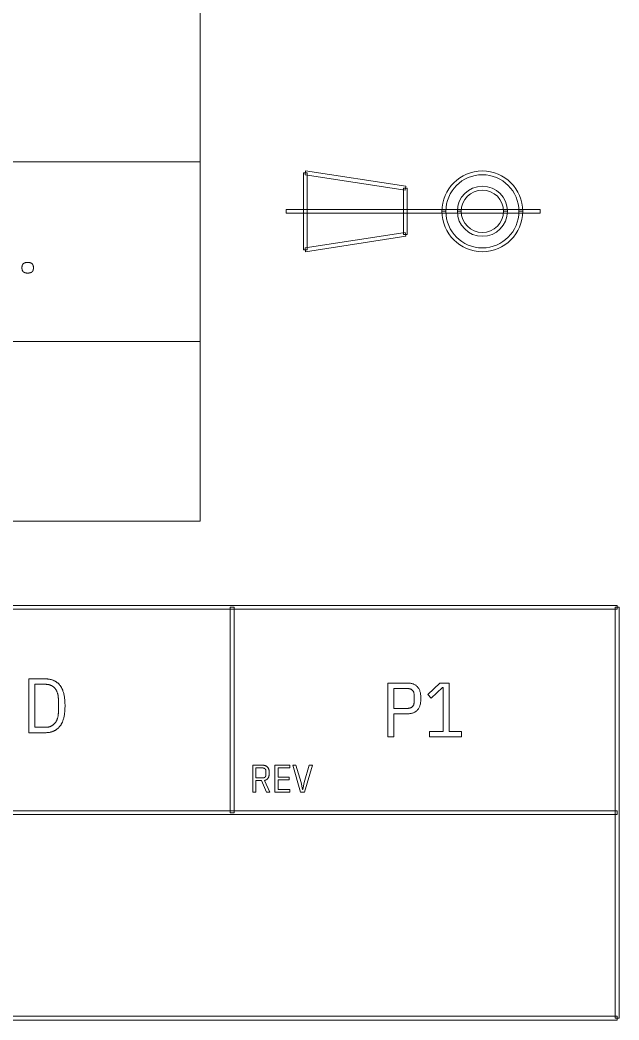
# Model space of a CAD drawing. Header units: millimetres. Extents: x 22 to 584, y 11 to 410.
# Drawn here: x 559.73 to 583.08, y 10.93 to 49.88 of the extents above; entities that cross this region are included whole.
import ezdxf

# ---------------------------------------------------------------- set-up
doc = ezdxf.new("R2010")
doc.units = ezdxf.units.MM
doc.layers.add('dims', color=7, linetype='Continuous', lineweight=5)

msp = doc.modelspace()

# ---------------------------------------------------------------- linework, layer by layer
at = {"layer": 'dims'}
for p, q in [((566.75, 30.35), (566.75, 86.35)), ((423.223, 44.35), (566.75, 44.35)), ((570.775, 43.925), (570.775, 40.925)), ((570.925, 43.925), (570.775, 43.925)), ((570.861, 43.999), (570.839, 43.851)), ((570.839, 43.851), (574.739, 43.251)), ((574.761, 43.399), (570.861, 43.999)), ((570.925, 40.925), (570.925, 43.925)), ((574.675, 43.325), (574.675, 41.525)), ((574.825, 43.325), (574.675, 43.325)), ((574.739, 43.251), (574.761, 43.399)), ((574.825, 41.525), (574.825, 43.325)), ((580, 42.5), (570.1, 42.5)), ((570.1, 42.5), (570.1, 42.35)), ((580, 42.35), (580, 42.5)), ((570.1, 42.35), (580, 42.35)), ((576.175, 42.425), (576.325, 42.425)), ((576.325, 42.425), (576.175, 42.425)), ((576.775, 42.425), (576.925, 42.425)), ((576.925, 42.425), (576.775, 42.425)), ((578.575, 42.425), (578.725, 42.425)), ((578.725, 42.425), (578.575, 42.425)), ((579.175, 42.425), (579.325, 42.425)), ((579.325, 42.425), (579.175, 42.425)), ((574.739, 41.599), (570.839, 40.999)), ((570.861, 40.851), (574.761, 41.451)), ((574.675, 41.525), (574.825, 41.525)), ((574.761, 41.451), (574.739, 41.599)), ((570.775, 40.925), (570.925, 40.925)), ((570.839, 40.999), (570.861, 40.851)), ((559.807, 40.253), (559.807, 40.199)), ((560.251, 40.199), (560.251, 40.253)), ((423.223, 37.35), (566.75, 37.35)), ((423.223, 30.35), (566.75, 30.35)), ((583, 27.075), (433, 27.075)), ((433, 26.925), (583, 26.925)), ((567.925, 27), (567.925, 19)), ((568.075, 27), (567.925, 27)), ((568.075, 19), (568.075, 27)), ((582.925, 27), (582.925, 11)), ((583.075, 27), (582.925, 27)), ((583, 26.925), (583, 27.075)), ((583.075, 11), (583.075, 27)), ((560.068, 24.211), (560.068, 22.116)), ((560.725, 24.211), (560.068, 24.211)), ((560.308, 24.001), (560.725, 24.001)), ((560.308, 22.326), (560.308, 24.001)), ((574.063, 24.047), (574.063, 21.953)), ((574.834, 24.047), (574.063, 24.047)), ((574.303, 23.063), (574.303, 23.837)), ((574.303, 23.837), (574.828, 23.837)), ((576.094, 24.047), (575.62, 23.606)), ((575.755, 23.459), (576.199, 23.87)), ((576.457, 24.047), (576.094, 24.047)), ((576.199, 23.87), (576.217, 23.87)), ((576.217, 23.87), (576.217, 22.163)), ((576.457, 22.163), (576.457, 24.047)), ((561.226, 23.397), (561.226, 22.929)), ((575.095, 23.549), (575.095, 23.351)), ((575.62, 23.606), (575.755, 23.459)), ((574.828, 23.063), (574.303, 23.063)), ((574.303, 22.853), (574.834, 22.853)), ((574.303, 21.953), (574.303, 22.853)), ((560.725, 22.326), (560.308, 22.326)), ((560.068, 22.116), (560.725, 22.116)), ((574.063, 21.953), (574.303, 21.953)), ((575.695, 22.163), (575.695, 21.953)), ((576.217, 22.163), (575.695, 22.163)), ((575.695, 21.953), (576.937, 21.953)), ((576.937, 22.163), (576.457, 22.163)), ((576.937, 21.953), (576.937, 22.163)), ((568.8, 20.847), (568.8, 19.8)), ((569.185, 20.847), (568.8, 20.847)), ((568.92, 20.742), (569.183, 20.742)), ((568.92, 20.352), (568.92, 20.742)), ((569.667, 20.847), (569.667, 19.8)), ((570.246, 20.847), (569.667, 20.847)), ((569.787, 20.742), (570.246, 20.742)), ((569.787, 20.382), (569.787, 20.742)), ((570.246, 20.742), (570.246, 20.847)), ((570.36, 20.847), (570.668, 19.8)), ((570.486, 20.847), (570.36, 20.847)), ((570.684, 20.17), (570.486, 20.847)), ((571.004, 20.847), (570.804, 20.17)), ((570.818, 19.8), (571.126, 20.847)), ((571.126, 20.847), (571.004, 20.847)), ((569.183, 20.352), (568.92, 20.352)), ((569.47, 19.8), (569.259, 20.258)), ((569.316, 20.598), (569.316, 20.496)), ((570.218, 20.382), (569.787, 20.382)), ((569.787, 20.277), (570.218, 20.277)), ((569.787, 19.905), (569.787, 20.277)), ((570.218, 20.277), (570.218, 20.382)), ((568.92, 19.8), (568.92, 20.25)), ((568.92, 20.25), (569.139, 20.25)), ((569.139, 20.25), (569.335, 19.8)), ((570.246, 19.905), (569.787, 19.905)), ((570.246, 19.8), (570.246, 19.905)), ((570.736, 19.905), (570.684, 20.17)), ((570.751, 19.905), (570.736, 19.905)), ((570.804, 20.17), (570.751, 19.905)), ((568.8, 19.8), (568.92, 19.8)), ((569.335, 19.8), (569.47, 19.8)), ((569.667, 19.8), (570.246, 19.8)), ((570.668, 19.8), (570.818, 19.8)), ((583, 19.075), (433, 19.075)), ((433, 18.925), (583, 18.925)), ((567.925, 19), (568.075, 19)), ((583, 18.925), (583, 19.075)), ((583, 11.075), (433, 11.075)), ((433, 10.925), (583, 10.925)), ((582.925, 11), (583.075, 11)), ((583, 10.925), (583, 11.075))]:
    msp.add_line(p, q, dxfattribs=at)
for radius, start, end in [(1.575, 0, 180), (1.425, 0, 180), (0.975, 0, 180), (0.825, 0, 180), (1.575, 180, 360), (1.425, 180, 360), (0.975, 180, 360), (0.825, 180, 360)]:
    msp.add_arc((577.75, 42.425), radius, start, end, dxfattribs=at)
for points in [[(559.807, 40.253), (559.807, 40.331), (559.857, 40.382)], [(559.857, 40.07), (559.807, 40.121), (559.807, 40.199)], [(559.857, 40.382), (559.906, 40.433), (560.029, 40.433)], [(560.029, 40.433), (560.152, 40.433), (560.202, 40.382)], [(560.202, 40.382), (560.251, 40.331), (560.251, 40.253)], [(560.251, 40.199), (560.251, 40.121), (560.202, 40.07)], [(560.029, 40.019), (559.906, 40.019), (559.857, 40.07)], [(560.202, 40.07), (560.152, 40.019), (560.029, 40.019)], [(560.725, 24.211), (561.088, 24.211), (561.286, 23.96)], [(561.088, 23.845), (560.95, 24.001), (560.725, 24.001)], [(561.226, 23.397), (561.226, 23.689), (561.088, 23.845)], [(561.286, 23.96), (561.484, 23.709), (561.484, 23.164)], [(575.095, 23.549), (575.095, 23.837), (574.828, 23.837)], [(574.834, 24.047), (575.353, 24.047), (575.353, 23.45)], [(575.353, 23.45), (575.353, 22.853), (574.834, 22.853)], [(561.484, 23.164), (561.484, 22.617), (561.286, 22.367)], [(574.828, 23.063), (575.095, 23.063), (575.095, 23.351)], [(561.088, 22.483), (561.226, 22.639), (561.226, 22.929)], [(560.725, 22.326), (560.95, 22.326), (561.088, 22.483)], [(561.286, 22.367), (561.088, 22.116), (560.725, 22.116)], [(569.316, 20.598), (569.316, 20.742), (569.183, 20.742)], [(569.185, 20.847), (569.445, 20.847), (569.445, 20.549)], [(569.183, 20.352), (569.316, 20.352), (569.316, 20.496)], [(569.445, 20.549), (569.445, 20.296), (569.259, 20.258)]]:
    msp.add_open_spline(points, degree=2, dxfattribs=at)

doc.saveas('drawing.dxf')
